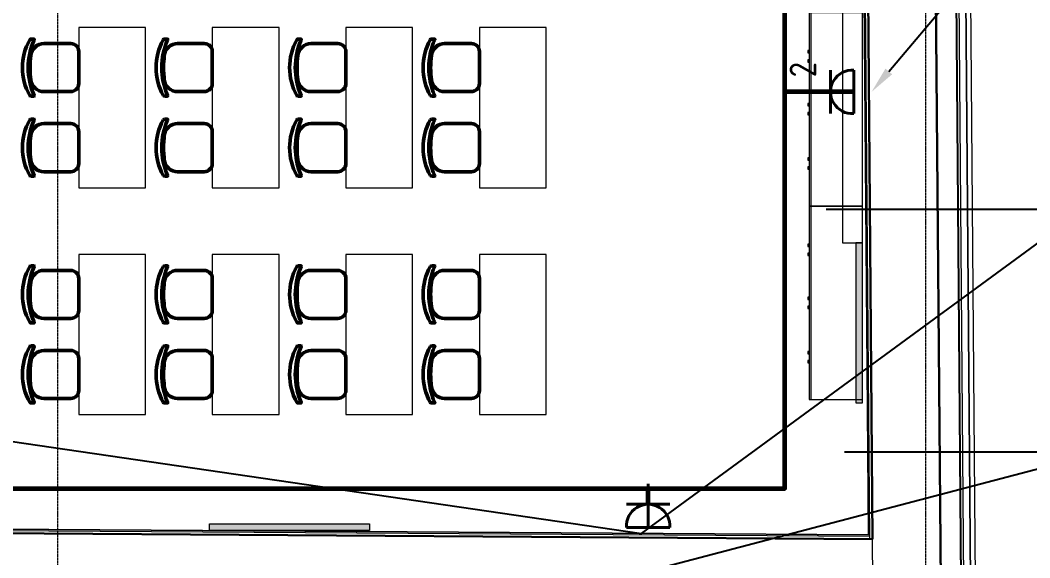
# Model space of a CAD drawing. Header units: millimetres. Extents: x -32 to 417638015, y -35 to 175284279.
# Drawn here: x 1344176 to 1351736, y 88550 to 92580 of the extents above; entities that cross this region are included whole.
import ezdxf
from ezdxf import colors
from ezdxf.entities.mleader import LeaderData, LeaderLine
from ezdxf.math import Vec2, Vec3

# ---------------------------------------------------------------- set-up
doc = ezdxf.new("R2010")
doc.units = ezdxf.units.MM
doc.linetypes.add('ADSK_Линия сетки', pattern=[25, 20, -2.5, 0, -2.5])
for name, color, linetype, lineweight in [('_ЭМ_гофра', 5, 'Continuous', 60), ('Оси', 253, 'Continuous', 9), ('Стены наружные', 7, 'Continuous', 18), ('Стены несущие', 7, 'Continuous', 30), ('Стены отделка', 7, 'Continuous', 30), ('Стены штриховка', 7, 'Continuous', 9), ('ТХ', 5, 'Continuous', 0), ('ТХ_Задание ЭОМ_СС', 6, 'Continuous', 0), ('ШТРИХОВКА', 252, 'Continuous', 15), ('ЭМ', 5, 'Continuous', 40), ('ЭОМ_Кабель Быт. розеток', 5, 'Continuous', 30)]:
    doc.layers.add(name, color=color, linetype=linetype, lineweight=lineweight)
doc.layers.add('_ЭМ_Надписи', color=7, linetype='Continuous')
doc.styles.add('ЭОМ', font='isocpeur.ttf', dxfattribs={"width": 0.85, "height": 250})

# ---------------------------------------------------------------- blocks, each defined once
blk = doc.blocks.new('_ЭМ_ТХ2_4 Этаж')
at = {"lineweight": 0}
h = blk.add_hatch(color=8, dxfattribs=at)
h.dxf.hatch_style = 1
h.paths.add_polyline_path([(61292, 39147.2), (61242, 39147.2), (61242, 37947.2), (61292, 37947.2)])
h = blk.add_hatch(color=8, dxfattribs=at)
h.dxf.hatch_style = 1
h.paths.add_polyline_path([(57601.1, 37041.7), (57601.1, 36991.7), (56401.1, 36991.7), (56401.1, 37041.7)])
at = {"color": 8, "linetype": 'Continuous'}
for p, q in [((60904, 40872.2), (60904, 39422.2)), ((60904, 39422.2), (60904, 37972.2))]:
    blk.add_line(p, q, dxfattribs=at)
at = {"color": 8, "linetype": 'ByBlock', "lineweight": -2}
for p, q in [((55063.8, 40674.6), (55085.5, 40674.6)), ((55063.8, 40674.6), (55085.5, 40674.6)), ((55362.8, 40641.1), (55162.5, 40641.1)), ((55362.8, 40641.1), (55162.5, 40641.1)), ((56063.8, 40674.6), (56085.5, 40674.6)), ((56063.8, 40674.6), (56085.5, 40674.6)), ((56362.8, 40641.1), (56162.5, 40641.1)), ((56362.8, 40641.1), (56162.5, 40641.1)), ((57063.8, 40674.6), (57085.5, 40674.6)), ((57063.8, 40674.6), (57085.5, 40674.6)), ((57362.8, 40641.1), (57162.5, 40641.1)), ((57362.8, 40641.1), (57162.5, 40641.1)), ((58063.8, 40674.6), (58085.5, 40674.6)), ((58063.8, 40674.6), (58085.5, 40674.6)), ((58362.8, 40641.1), (58162.5, 40641.1)), ((58362.8, 40641.1), (58162.5, 40641.1)), ((55422.8, 40581.2), (55422.8, 40341.1)), ((55422.8, 40581.2), (55422.8, 40341.1)), ((56422.8, 40581.2), (56422.8, 40341.1)), ((56422.8, 40581.2), (56422.8, 40341.1)), ((57422.8, 40581.2), (57422.8, 40341.1)), ((57422.8, 40581.2), (57422.8, 40341.1)), ((58422.8, 40581.2), (58422.8, 40341.1)), ((58422.8, 40581.2), (58422.8, 40341.1)), ((55063.8, 40247.6), (55085.5, 40247.6)), ((55063.8, 40247.6), (55085.5, 40247.6)), ((55362.8, 40281.1), (55162.5, 40281.1)), ((55362.8, 40281.1), (55162.5, 40281.1)), ((56063.8, 40247.6), (56085.5, 40247.6)), ((56063.8, 40247.6), (56085.5, 40247.6)), ((56362.8, 40281.1), (56162.5, 40281.1)), ((56362.8, 40281.1), (56162.5, 40281.1)), ((57063.8, 40247.6), (57085.5, 40247.6)), ((57063.8, 40247.6), (57085.5, 40247.6)), ((57362.8, 40281.1), (57162.5, 40281.1)), ((57362.8, 40281.1), (57162.5, 40281.1)), ((58063.8, 40247.6), (58085.5, 40247.6)), ((58063.8, 40247.6), (58085.5, 40247.6)), ((58362.8, 40281.1), (58162.5, 40281.1)), ((58362.8, 40281.1), (58162.5, 40281.1)), ((55063.8, 40074.6), (55085.5, 40074.6)), ((55063.8, 40074.6), (55085.5, 40074.6)), ((56063.8, 40074.6), (56085.5, 40074.6)), ((56063.8, 40074.6), (56085.5, 40074.6)), ((57063.8, 40074.6), (57085.5, 40074.6)), ((57063.8, 40074.6), (57085.5, 40074.6)), ((58063.8, 40074.6), (58085.5, 40074.6)), ((58063.8, 40074.6), (58085.5, 40074.6)), ((55362.8, 40041.1), (55162.5, 40041.1)), ((55362.8, 40041.1), (55162.5, 40041.1)), ((56362.8, 40041.1), (56162.5, 40041.1)), ((56362.8, 40041.1), (56162.5, 40041.1)), ((57362.8, 40041.1), (57162.5, 40041.1)), ((57362.8, 40041.1), (57162.5, 40041.1)), ((58362.8, 40041.1), (58162.5, 40041.1)), ((58362.8, 40041.1), (58162.5, 40041.1)), ((55422.8, 39981.2), (55422.8, 39741.1)), ((55422.8, 39981.2), (55422.8, 39741.1)), ((56422.8, 39981.2), (56422.8, 39741.1)), ((56422.8, 39981.2), (56422.8, 39741.1)), ((57422.8, 39981.2), (57422.8, 39741.1)), ((57422.8, 39981.2), (57422.8, 39741.1)), ((58422.8, 39981.2), (58422.8, 39741.1)), ((58422.8, 39981.2), (58422.8, 39741.1)), ((55063.8, 39647.6), (55085.5, 39647.6)), ((55063.8, 39647.6), (55085.5, 39647.6)), ((55362.8, 39681.1), (55162.5, 39681.1)), ((55362.8, 39681.1), (55162.5, 39681.1)), ((56063.8, 39647.6), (56085.5, 39647.6)), ((56063.8, 39647.6), (56085.5, 39647.6)), ((56362.8, 39681.1), (56162.5, 39681.1)), ((56362.8, 39681.1), (56162.5, 39681.1)), ((57063.8, 39647.6), (57085.5, 39647.6)), ((57063.8, 39647.6), (57085.5, 39647.6)), ((57362.8, 39681.1), (57162.5, 39681.1)), ((57362.8, 39681.1), (57162.5, 39681.1)), ((58063.8, 39647.6), (58085.5, 39647.6)), ((58063.8, 39647.6), (58085.5, 39647.6)), ((58362.8, 39681.1), (58162.5, 39681.1)), ((58362.8, 39681.1), (58162.5, 39681.1)), ((55063.8, 38974.6), (55085.5, 38974.6)), ((55063.8, 38974.6), (55085.5, 38974.6)), ((55362.8, 38941.1), (55162.5, 38941.1)), ((55362.8, 38941.1), (55162.5, 38941.1)), ((56063.8, 38974.6), (56085.5, 38974.6)), ((56063.8, 38974.6), (56085.5, 38974.6)), ((56362.8, 38941.1), (56162.5, 38941.1)), ((56362.8, 38941.1), (56162.5, 38941.1)), ((57063.8, 38974.6), (57085.5, 38974.6)), ((57063.8, 38974.6), (57085.5, 38974.6)), ((57362.8, 38941.1), (57162.5, 38941.1)), ((57362.8, 38941.1), (57162.5, 38941.1)), ((58063.8, 38974.6), (58085.5, 38974.6)), ((58063.8, 38974.6), (58085.5, 38974.6)), ((58362.8, 38941.1), (58162.5, 38941.1)), ((58362.8, 38941.1), (58162.5, 38941.1)), ((55422.8, 38881.2), (55422.8, 38641.1)), ((55422.8, 38881.2), (55422.8, 38641.1)), ((56422.8, 38881.2), (56422.8, 38641.1)), ((56422.8, 38881.2), (56422.8, 38641.1)), ((57422.8, 38881.2), (57422.8, 38641.1)), ((57422.8, 38881.2), (57422.8, 38641.1)), ((58422.8, 38881.2), (58422.8, 38641.1)), ((58422.8, 38881.2), (58422.8, 38641.1)), ((55362.8, 38581.1), (55162.5, 38581.1)), ((55362.8, 38581.1), (55162.5, 38581.1)), ((56362.8, 38581.1), (56162.5, 38581.1)), ((56362.8, 38581.1), (56162.5, 38581.1)), ((57362.8, 38581.1), (57162.5, 38581.1)), ((57362.8, 38581.1), (57162.5, 38581.1)), ((58362.8, 38581.1), (58162.5, 38581.1)), ((58362.8, 38581.1), (58162.5, 38581.1)), ((55063.8, 38547.6), (55085.5, 38547.6)), ((55063.8, 38547.6), (55085.5, 38547.6)), ((56063.8, 38547.6), (56085.5, 38547.6)), ((56063.8, 38547.6), (56085.5, 38547.6)), ((57063.8, 38547.6), (57085.5, 38547.6)), ((57063.8, 38547.6), (57085.5, 38547.6)), ((58063.8, 38547.6), (58085.5, 38547.6)), ((58063.8, 38547.6), (58085.5, 38547.6)), ((55063.8, 38374.6), (55085.5, 38374.6)), ((55063.8, 38374.6), (55085.5, 38374.6)), ((55362.8, 38341.1), (55162.5, 38341.1)), ((55362.8, 38341.1), (55162.5, 38341.1)), ((56063.8, 38374.6), (56085.5, 38374.6)), ((56063.8, 38374.6), (56085.5, 38374.6)), ((56362.8, 38341.1), (56162.5, 38341.1)), ((56362.8, 38341.1), (56162.5, 38341.1)), ((57063.8, 38374.6), (57085.5, 38374.6)), ((57063.8, 38374.6), (57085.5, 38374.6)), ((57362.8, 38341.1), (57162.5, 38341.1)), ((57362.8, 38341.1), (57162.5, 38341.1)), ((58063.8, 38374.6), (58085.5, 38374.6)), ((58063.8, 38374.6), (58085.5, 38374.6)), ((58362.8, 38341.1), (58162.5, 38341.1)), ((58362.8, 38341.1), (58162.5, 38341.1)), ((55422.8, 38281.2), (55422.8, 38041.1)), ((55422.8, 38281.2), (55422.8, 38041.1)), ((56422.8, 38281.2), (56422.8, 38041.1)), ((56422.8, 38281.2), (56422.8, 38041.1)), ((57422.8, 38281.2), (57422.8, 38041.1)), ((57422.8, 38281.2), (57422.8, 38041.1)), ((58422.8, 38281.2), (58422.8, 38041.1)), ((58422.8, 38281.2), (58422.8, 38041.1)), ((55362.8, 37981.1), (55162.5, 37981.1)), ((55362.8, 37981.1), (55162.5, 37981.1)), ((56362.8, 37981.1), (56162.5, 37981.1)), ((56362.8, 37981.1), (56162.5, 37981.1)), ((57362.8, 37981.1), (57162.5, 37981.1)), ((57362.8, 37981.1), (57162.5, 37981.1)), ((58362.8, 37981.1), (58162.5, 37981.1)), ((58362.8, 37981.1), (58162.5, 37981.1)), ((55063.8, 37947.6), (55085.5, 37947.6)), ((55063.8, 37947.6), (55085.5, 37947.6)), ((56063.8, 37947.6), (56085.5, 37947.6)), ((56063.8, 37947.6), (56085.5, 37947.6)), ((57063.8, 37947.6), (57085.5, 37947.6)), ((57063.8, 37947.6), (57085.5, 37947.6)), ((58063.8, 37947.6), (58085.5, 37947.6)), ((58063.8, 37947.6), (58085.5, 37947.6))]:
    blk.add_line(p, q, dxfattribs=at)
at = {"color": 8, "linetype": 'Continuous', "lineweight": 5}
blk.add_lwpolyline([(61142, 41147.2), (61142, 39147.2), (61292, 39147.2), (61292, 41147.2)], close=True, dxfattribs=at)
at = {"color": 8, "linetype": 'Continuous'}
for points in [[(61292, 40872.2), (60892, 40872.2), (60892, 39422.2), (61292, 39422.2)], [(60892, 40570.8), (60892, 40588.2), (60881.7, 40588.2), (60881.7, 40570.8)], [(60892, 40503.1), (60892, 40520.5), (60881.7, 40520.5), (60881.7, 40503.1)], [(60892, 40173.9), (60892, 40191.3), (60881.7, 40191.3), (60881.7, 40173.9)], [(60892, 40106.3), (60892, 40123.6), (60881.7, 40123.6), (60881.7, 40106.3)], [(60892, 39766.9), (60892, 39784.3), (60881.7, 39784.3), (60881.7, 39766.9)], [(60892, 39699.2), (60892, 39716.6), (60881.7, 39716.6), (60881.7, 39699.2)], [(61292, 39422.2), (60892, 39422.2), (60892, 37972.2), (61292, 37972.2)], [(60892, 39120.8), (60892, 39138.2), (60881.7, 39138.2), (60881.7, 39120.8)], [(60892, 39053.1), (60892, 39070.5), (60881.7, 39070.5), (60881.7, 39053.1)], [(60892, 38723.9), (60892, 38741.3), (60881.7, 38741.3), (60881.7, 38723.9)], [(60892, 38656.3), (60892, 38673.6), (60881.7, 38673.6), (60881.7, 38656.3)], [(60892, 38316.9), (60892, 38334.3), (60881.7, 38334.3), (60881.7, 38316.9)], [(60892, 38249.2), (60892, 38266.6), (60881.7, 38266.6), (60881.7, 38249.2)]]:
    blk.add_lwpolyline(points, close=True, dxfattribs=at)
at = {"color": 8, "lineweight": 0}
for points in [[(61292, 39147.2), (61242, 39147.2), (61242, 37947.2), (61292, 37947.2), (61292, 39147.2)], [(57601.1, 37041.7), (57601.1, 36991.7), (56401.1, 36991.7), (56401.1, 37041.7), (57601.1, 37041.7)]]:
    blk.add_lwpolyline(points, dxfattribs=at)
at = {"color": 8, "linetype": 'ByBlock', "lineweight": -2}
for centre, radius, start, end in [((55431.8, 40461.1), 430.5, 150.99166, 209.00834), ((55431.8, 40461.1), 430.5, 150.99166, 209.00834), ((55565.1, 40461.1), 520.8, 156.31951, 203.68049), ((55565.1, 40461.1), 520.8, 156.31951, 203.68049), ((55063.8, 40664.6), 10, 90, 148.06825), ((55063.8, 40664.6), 10, 90, 148.06825), ((55162.5, 40541.1), 100, 90, 174.25844), ((55162.5, 40541.1), 100, 90, 174.25844), ((55085.5, 40671.6), 3, 333.89783, 90), ((55085.5, 40671.6), 3, 333.89783, 90), ((55362.8, 40581.1), 60, 0, 90), ((55362.8, 40581.1), 60, 0, 90), ((56431.8, 40461.1), 430.5, 150.99166, 209.00834), ((56431.8, 40461.1), 430.5, 150.99166, 209.00834), ((56565.1, 40461.1), 520.8, 156.31951, 203.68049), ((56565.1, 40461.1), 520.8, 156.31951, 203.68049), ((56063.8, 40664.6), 10, 90, 148.06825), ((56063.8, 40664.6), 10, 90, 148.06825), ((56162.5, 40541.1), 100, 90, 174.25844), ((56162.5, 40541.1), 100, 90, 174.25844), ((56085.5, 40671.6), 3, 333.89783, 90), ((56085.5, 40671.6), 3, 333.89783, 90), ((56362.8, 40581.1), 60, 0, 90), ((56362.8, 40581.1), 60, 0, 90), ((57431.8, 40461.1), 430.5, 150.99166, 209.00834), ((57431.8, 40461.1), 430.5, 150.99166, 209.00834), ((57565.1, 40461.1), 520.8, 156.31951, 203.68049), ((57565.1, 40461.1), 520.8, 156.31951, 203.68049), ((57063.8, 40664.6), 10, 90, 148.06825), ((57063.8, 40664.6), 10, 90, 148.06825), ((57162.5, 40541.1), 100, 90, 174.25844), ((57162.5, 40541.1), 100, 90, 174.25844), ((57085.5, 40671.6), 3, 333.89783, 90), ((57085.5, 40671.6), 3, 333.89783, 90), ((57362.8, 40581.1), 60, 0, 90), ((57362.8, 40581.1), 60, 0, 90), ((58431.8, 40461.1), 430.5, 150.99166, 209.00834), ((58431.8, 40461.1), 430.5, 150.99166, 209.00834), ((58565.1, 40461.1), 520.8, 156.31951, 203.68049), ((58565.1, 40461.1), 520.8, 156.31951, 203.68049), ((58063.8, 40664.6), 10, 90, 148.06825), ((58063.8, 40664.6), 10, 90, 148.06825), ((58162.5, 40541.1), 100, 90, 174.25844), ((58162.5, 40541.1), 100, 90, 174.25844), ((58085.5, 40671.6), 3, 333.89783, 90), ((58085.5, 40671.6), 3, 333.89783, 90), ((58362.8, 40581.1), 60, 0, 90), ((58362.8, 40581.1), 60, 0, 90), ((55858.3, 40461.1), 800.4, 173.24698, 186.75302), ((55858.3, 40461.1), 800.4, 173.24698, 186.75302), ((56858.3, 40461.1), 800.4, 173.24698, 186.75302), ((56858.3, 40461.1), 800.4, 173.24698, 186.75302), ((57858.3, 40461.1), 800.4, 173.24698, 186.75302), ((57858.3, 40461.1), 800.4, 173.24698, 186.75302), ((58858.3, 40461.1), 800.4, 173.24698, 186.75302), ((58858.3, 40461.1), 800.4, 173.24698, 186.75302), ((55162.5, 40381.1), 100, 185.74156, 270), ((55162.5, 40381.1), 100, 185.74156, 270), ((55362.8, 40341.1), 60, 270, 0), ((55362.8, 40341.1), 60, 270, 0), ((56162.5, 40381.1), 100, 185.74156, 270), ((56162.5, 40381.1), 100, 185.74156, 270), ((56362.8, 40341.1), 60, 270, 0), ((56362.8, 40341.1), 60, 270, 0), ((57162.5, 40381.1), 100, 185.74156, 270), ((57162.5, 40381.1), 100, 185.74156, 270), ((57362.8, 40341.1), 60, 270, 0), ((57362.8, 40341.1), 60, 270, 0), ((58162.5, 40381.1), 100, 185.74156, 270), ((58162.5, 40381.1), 100, 185.74156, 270), ((58362.8, 40341.1), 60, 270, 0), ((58362.8, 40341.1), 60, 270, 0), ((55063.8, 40257.6), 10, 211.93175, 270), ((55063.8, 40257.6), 10, 211.93175, 270), ((55085.5, 40250.6), 3, 270, 26.10217), ((55085.5, 40250.6), 3, 270, 26.10217), ((56063.8, 40257.6), 10, 211.93175, 270), ((56063.8, 40257.6), 10, 211.93175, 270), ((56085.5, 40250.6), 3, 270, 26.10217), ((56085.5, 40250.6), 3, 270, 26.10217), ((57063.8, 40257.6), 10, 211.93175, 270), ((57063.8, 40257.6), 10, 211.93175, 270), ((57085.5, 40250.6), 3, 270, 26.10217), ((57085.5, 40250.6), 3, 270, 26.10217), ((58063.8, 40257.6), 10, 211.93175, 270), ((58063.8, 40257.6), 10, 211.93175, 270), ((58085.5, 40250.6), 3, 270, 26.10217), ((58085.5, 40250.6), 3, 270, 26.10217), ((55063.8, 40064.6), 10, 90, 148.06825), ((55063.8, 40064.6), 10, 90, 148.06825), ((55085.5, 40071.6), 3, 333.89783, 90), ((55085.5, 40071.6), 3, 333.89783, 90), ((56063.8, 40064.6), 10, 90, 148.06825), ((56063.8, 40064.6), 10, 90, 148.06825), ((56085.5, 40071.6), 3, 333.89783, 90), ((56085.5, 40071.6), 3, 333.89783, 90), ((57063.8, 40064.6), 10, 90, 148.06825), ((57063.8, 40064.6), 10, 90, 148.06825), ((57085.5, 40071.6), 3, 333.89783, 90), ((57085.5, 40071.6), 3, 333.89783, 90), ((58063.8, 40064.6), 10, 90, 148.06825), ((58063.8, 40064.6), 10, 90, 148.06825), ((58085.5, 40071.6), 3, 333.89783, 90), ((58085.5, 40071.6), 3, 333.89783, 90), ((55431.8, 39861.1), 430.5, 150.99166, 209.00834), ((55431.8, 39861.1), 430.5, 150.99166, 209.00834), ((55565.1, 39861.1), 520.8, 156.31951, 203.68049), ((55565.1, 39861.1), 520.8, 156.31951, 203.68049), ((55162.5, 39941.1), 100, 90, 174.25844), ((55162.5, 39941.1), 100, 90, 174.25844), ((55362.8, 39981.1), 60, 0, 90), ((55362.8, 39981.1), 60, 0, 90), ((56431.8, 39861.1), 430.5, 150.99166, 209.00834), ((56431.8, 39861.1), 430.5, 150.99166, 209.00834), ((56565.1, 39861.1), 520.8, 156.31951, 203.68049), ((56565.1, 39861.1), 520.8, 156.31951, 203.68049), ((56162.5, 39941.1), 100, 90, 174.25844), ((56162.5, 39941.1), 100, 90, 174.25844), ((56362.8, 39981.1), 60, 0, 90), ((56362.8, 39981.1), 60, 0, 90), ((57431.8, 39861.1), 430.5, 150.99166, 209.00834), ((57431.8, 39861.1), 430.5, 150.99166, 209.00834), ((57565.1, 39861.1), 520.8, 156.31951, 203.68049), ((57565.1, 39861.1), 520.8, 156.31951, 203.68049), ((57162.5, 39941.1), 100, 90, 174.25844), ((57162.5, 39941.1), 100, 90, 174.25844), ((57362.8, 39981.1), 60, 0, 90), ((57362.8, 39981.1), 60, 0, 90), ((58431.8, 39861.1), 430.5, 150.99166, 209.00834), ((58431.8, 39861.1), 430.5, 150.99166, 209.00834), ((58565.1, 39861.1), 520.8, 156.31951, 203.68049), ((58565.1, 39861.1), 520.8, 156.31951, 203.68049), ((58162.5, 39941.1), 100, 90, 174.25844), ((58162.5, 39941.1), 100, 90, 174.25844), ((58362.8, 39981.1), 60, 0, 90), ((58362.8, 39981.1), 60, 0, 90), ((55858.3, 39861.1), 800.4, 173.24698, 186.75302), ((55858.3, 39861.1), 800.4, 173.24698, 186.75302), ((56858.3, 39861.1), 800.4, 173.24698, 186.75302), ((56858.3, 39861.1), 800.4, 173.24698, 186.75302), ((57858.3, 39861.1), 800.4, 173.24698, 186.75302), ((57858.3, 39861.1), 800.4, 173.24698, 186.75302), ((58858.3, 39861.1), 800.4, 173.24698, 186.75302), ((58858.3, 39861.1), 800.4, 173.24698, 186.75302), ((55162.5, 39781.1), 100, 185.74156, 270), ((55162.5, 39781.1), 100, 185.74156, 270), ((56162.5, 39781.1), 100, 185.74156, 270), ((56162.5, 39781.1), 100, 185.74156, 270), ((57162.5, 39781.1), 100, 185.74156, 270), ((57162.5, 39781.1), 100, 185.74156, 270), ((58162.5, 39781.1), 100, 185.74156, 270), ((58162.5, 39781.1), 100, 185.74156, 270), ((55362.8, 39741.1), 60, 270, 0), ((55362.8, 39741.1), 60, 270, 0), ((56362.8, 39741.1), 60, 270, 0), ((56362.8, 39741.1), 60, 270, 0), ((57362.8, 39741.1), 60, 270, 0), ((57362.8, 39741.1), 60, 270, 0), ((58362.8, 39741.1), 60, 270, 0), ((58362.8, 39741.1), 60, 270, 0), ((55063.8, 39657.6), 10, 211.93175, 270), ((55063.8, 39657.6), 10, 211.93175, 270), ((55085.5, 39650.6), 3, 270, 26.10217), ((55085.5, 39650.6), 3, 270, 26.10217), ((56063.8, 39657.6), 10, 211.93175, 270), ((56063.8, 39657.6), 10, 211.93175, 270), ((56085.5, 39650.6), 3, 270, 26.10217), ((56085.5, 39650.6), 3, 270, 26.10217), ((57063.8, 39657.6), 10, 211.93175, 270), ((57063.8, 39657.6), 10, 211.93175, 270), ((57085.5, 39650.6), 3, 270, 26.10217), ((57085.5, 39650.6), 3, 270, 26.10217), ((58063.8, 39657.6), 10, 211.93175, 270), ((58063.8, 39657.6), 10, 211.93175, 270), ((58085.5, 39650.6), 3, 270, 26.10217), ((58085.5, 39650.6), 3, 270, 26.10217), ((55431.8, 38761.1), 430.5, 150.99166, 209.00834), ((55431.8, 38761.1), 430.5, 150.99166, 209.00834), ((55565.1, 38761.1), 520.8, 156.31951, 203.68049), ((55565.1, 38761.1), 520.8, 156.31951, 203.68049), ((55063.8, 38964.6), 10, 90, 148.06825), ((55063.8, 38964.6), 10, 90, 148.06825), ((55162.5, 38841.1), 100, 90, 174.25844), ((55162.5, 38841.1), 100, 90, 174.25844), ((55085.5, 38971.6), 3, 333.89783, 90), ((55085.5, 38971.6), 3, 333.89783, 90), ((55362.8, 38881.1), 60, 0, 90), ((55362.8, 38881.1), 60, 0, 90), ((56431.8, 38761.1), 430.5, 150.99166, 209.00834), ((56431.8, 38761.1), 430.5, 150.99166, 209.00834), ((56565.1, 38761.1), 520.8, 156.31951, 203.68049), ((56565.1, 38761.1), 520.8, 156.31951, 203.68049), ((56063.8, 38964.6), 10, 90, 148.06825), ((56063.8, 38964.6), 10, 90, 148.06825), ((56162.5, 38841.1), 100, 90, 174.25844), ((56162.5, 38841.1), 100, 90, 174.25844), ((56085.5, 38971.6), 3, 333.89783, 90), ((56085.5, 38971.6), 3, 333.89783, 90), ((56362.8, 38881.1), 60, 0, 90), ((56362.8, 38881.1), 60, 0, 90), ((57431.8, 38761.1), 430.5, 150.99166, 209.00834), ((57431.8, 38761.1), 430.5, 150.99166, 209.00834), ((57565.1, 38761.1), 520.8, 156.31951, 203.68049), ((57565.1, 38761.1), 520.8, 156.31951, 203.68049), ((57063.8, 38964.6), 10, 90, 148.06825), ((57063.8, 38964.6), 10, 90, 148.06825), ((57162.5, 38841.1), 100, 90, 174.25844), ((57162.5, 38841.1), 100, 90, 174.25844), ((57085.5, 38971.6), 3, 333.89783, 90), ((57085.5, 38971.6), 3, 333.89783, 90), ((57362.8, 38881.1), 60, 0, 90), ((57362.8, 38881.1), 60, 0, 90), ((58431.8, 38761.1), 430.5, 150.99166, 209.00834), ((58431.8, 38761.1), 430.5, 150.99166, 209.00834), ((58565.1, 38761.1), 520.8, 156.31951, 203.68049), ((58565.1, 38761.1), 520.8, 156.31951, 203.68049), ((58063.8, 38964.6), 10, 90, 148.06825), ((58063.8, 38964.6), 10, 90, 148.06825), ((58162.5, 38841.1), 100, 90, 174.25844), ((58162.5, 38841.1), 100, 90, 174.25844), ((58085.5, 38971.6), 3, 333.89783, 90), ((58085.5, 38971.6), 3, 333.89783, 90), ((58362.8, 38881.1), 60, 0, 90), ((58362.8, 38881.1), 60, 0, 90), ((55858.3, 38761.1), 800.4, 173.24698, 186.75302), ((55858.3, 38761.1), 800.4, 173.24698, 186.75302), ((56858.3, 38761.1), 800.4, 173.24698, 186.75302), ((56858.3, 38761.1), 800.4, 173.24698, 186.75302), ((57858.3, 38761.1), 800.4, 173.24698, 186.75302), ((57858.3, 38761.1), 800.4, 173.24698, 186.75302), ((58858.3, 38761.1), 800.4, 173.24698, 186.75302), ((58858.3, 38761.1), 800.4, 173.24698, 186.75302), ((55162.5, 38681.1), 100, 185.74156, 270), ((55162.5, 38681.1), 100, 185.74156, 270), ((55362.8, 38641.1), 60, 270, 0), ((55362.8, 38641.1), 60, 270, 0), ((56162.5, 38681.1), 100, 185.74156, 270), ((56162.5, 38681.1), 100, 185.74156, 270), ((56362.8, 38641.1), 60, 270, 0), ((56362.8, 38641.1), 60, 270, 0), ((57162.5, 38681.1), 100, 185.74156, 270), ((57162.5, 38681.1), 100, 185.74156, 270), ((57362.8, 38641.1), 60, 270, 0), ((57362.8, 38641.1), 60, 270, 0), ((58162.5, 38681.1), 100, 185.74156, 270), ((58162.5, 38681.1), 100, 185.74156, 270), ((58362.8, 38641.1), 60, 270, 0), ((58362.8, 38641.1), 60, 270, 0), ((55063.8, 38557.6), 10, 211.93175, 270), ((55063.8, 38557.6), 10, 211.93175, 270), ((55085.5, 38550.6), 3, 270, 26.10217), ((55085.5, 38550.6), 3, 270, 26.10217), ((56063.8, 38557.6), 10, 211.93175, 270), ((56063.8, 38557.6), 10, 211.93175, 270), ((56085.5, 38550.6), 3, 270, 26.10217), ((56085.5, 38550.6), 3, 270, 26.10217), ((57063.8, 38557.6), 10, 211.93175, 270), ((57063.8, 38557.6), 10, 211.93175, 270), ((57085.5, 38550.6), 3, 270, 26.10217), ((57085.5, 38550.6), 3, 270, 26.10217), ((58063.8, 38557.6), 10, 211.93175, 270), ((58063.8, 38557.6), 10, 211.93175, 270), ((58085.5, 38550.6), 3, 270, 26.10217), ((58085.5, 38550.6), 3, 270, 26.10217), ((55431.8, 38161.1), 430.5, 150.99166, 209.00834), ((55431.8, 38161.1), 430.5, 150.99166, 209.00834), ((55565.1, 38161.1), 520.8, 156.31951, 203.68049), ((55565.1, 38161.1), 520.8, 156.31951, 203.68049), ((55063.8, 38364.6), 10, 90, 148.06825), ((55063.8, 38364.6), 10, 90, 148.06825), ((55162.5, 38241.1), 100, 90, 174.25844), ((55162.5, 38241.1), 100, 90, 174.25844), ((55085.5, 38371.6), 3, 333.89783, 90), ((55085.5, 38371.6), 3, 333.89783, 90), ((55362.8, 38281.1), 60, 0, 90), ((55362.8, 38281.1), 60, 0, 90), ((56431.8, 38161.1), 430.5, 150.99166, 209.00834), ((56431.8, 38161.1), 430.5, 150.99166, 209.00834), ((56565.1, 38161.1), 520.8, 156.31951, 203.68049), ((56565.1, 38161.1), 520.8, 156.31951, 203.68049), ((56063.8, 38364.6), 10, 90, 148.06825), ((56063.8, 38364.6), 10, 90, 148.06825), ((56162.5, 38241.1), 100, 90, 174.25844), ((56162.5, 38241.1), 100, 90, 174.25844), ((56085.5, 38371.6), 3, 333.89783, 90), ((56085.5, 38371.6), 3, 333.89783, 90), ((56362.8, 38281.1), 60, 0, 90), ((56362.8, 38281.1), 60, 0, 90), ((57431.8, 38161.1), 430.5, 150.99166, 209.00834), ((57431.8, 38161.1), 430.5, 150.99166, 209.00834), ((57565.1, 38161.1), 520.8, 156.31951, 203.68049), ((57565.1, 38161.1), 520.8, 156.31951, 203.68049), ((57063.8, 38364.6), 10, 90, 148.06825), ((57063.8, 38364.6), 10, 90, 148.06825), ((57162.5, 38241.1), 100, 90, 174.25844), ((57162.5, 38241.1), 100, 90, 174.25844), ((57085.5, 38371.6), 3, 333.89783, 90), ((57085.5, 38371.6), 3, 333.89783, 90), ((57362.8, 38281.1), 60, 0, 90), ((57362.8, 38281.1), 60, 0, 90), ((58431.8, 38161.1), 430.5, 150.99166, 209.00834), ((58431.8, 38161.1), 430.5, 150.99166, 209.00834), ((58565.1, 38161.1), 520.8, 156.31951, 203.68049), ((58565.1, 38161.1), 520.8, 156.31951, 203.68049), ((58063.8, 38364.6), 10, 90, 148.06825), ((58063.8, 38364.6), 10, 90, 148.06825), ((58162.5, 38241.1), 100, 90, 174.25844), ((58162.5, 38241.1), 100, 90, 174.25844), ((58085.5, 38371.6), 3, 333.89783, 90), ((58085.5, 38371.6), 3, 333.89783, 90), ((58362.8, 38281.1), 60, 0, 90), ((58362.8, 38281.1), 60, 0, 90), ((55858.3, 38161.1), 800.4, 173.24698, 186.75302), ((55858.3, 38161.1), 800.4, 173.24698, 186.75302), ((56858.3, 38161.1), 800.4, 173.24698, 186.75302), ((56858.3, 38161.1), 800.4, 173.24698, 186.75302), ((57858.3, 38161.1), 800.4, 173.24698, 186.75302), ((57858.3, 38161.1), 800.4, 173.24698, 186.75302), ((58858.3, 38161.1), 800.4, 173.24698, 186.75302), ((58858.3, 38161.1), 800.4, 173.24698, 186.75302), ((55162.5, 38081.1), 100, 185.74156, 270), ((55162.5, 38081.1), 100, 185.74156, 270), ((55362.8, 38041.1), 60, 270, 0), ((55362.8, 38041.1), 60, 270, 0), ((56162.5, 38081.1), 100, 185.74156, 270), ((56162.5, 38081.1), 100, 185.74156, 270), ((56362.8, 38041.1), 60, 270, 0), ((56362.8, 38041.1), 60, 270, 0), ((57162.5, 38081.1), 100, 185.74156, 270), ((57162.5, 38081.1), 100, 185.74156, 270), ((57362.8, 38041.1), 60, 270, 0), ((57362.8, 38041.1), 60, 270, 0), ((58162.5, 38081.1), 100, 185.74156, 270), ((58162.5, 38081.1), 100, 185.74156, 270), ((58362.8, 38041.1), 60, 270, 0), ((58362.8, 38041.1), 60, 270, 0), ((55063.8, 37957.6), 10, 211.93175, 270), ((55063.8, 37957.6), 10, 211.93175, 270), ((55085.5, 37950.6), 3, 270, 26.10217), ((55085.5, 37950.6), 3, 270, 26.10217), ((56063.8, 37957.6), 10, 211.93175, 270), ((56063.8, 37957.6), 10, 211.93175, 270), ((56085.5, 37950.6), 3, 270, 26.10217), ((56085.5, 37950.6), 3, 270, 26.10217), ((57063.8, 37957.6), 10, 211.93175, 270), ((57063.8, 37957.6), 10, 211.93175, 270), ((57085.5, 37950.6), 3, 270, 26.10217), ((57085.5, 37950.6), 3, 270, 26.10217), ((58063.8, 37957.6), 10, 211.93175, 270), ((58063.8, 37957.6), 10, 211.93175, 270), ((58085.5, 37950.6), 3, 270, 26.10217), ((58085.5, 37950.6), 3, 270, 26.10217)]:
    blk.add_arc(centre, radius, start, end, dxfattribs=at)
at = {"layer": 'ТХ', "color": 8}
for p, q in [((55922.8, 40761.2), (55422.8, 40761.2)), ((55422.8, 40761.2), (55422.8, 39561.2)), ((55922.8, 39561.2), (55922.8, 40761.2)), ((56922.8, 40761.2), (56422.8, 40761.2)), ((56422.8, 40761.2), (56422.8, 39561.2)), ((56922.8, 39561.2), (56922.8, 40761.2)), ((57922.8, 40761.2), (57422.8, 40761.2)), ((57422.8, 40761.2), (57422.8, 39561.2)), ((57922.8, 39561.2), (57922.8, 40761.2)), ((58922.8, 40761.2), (58422.8, 40761.2)), ((58422.8, 40761.2), (58422.8, 39561.2)), ((58922.8, 39561.2), (58922.8, 40761.2)), ((55422.8, 39561.2), (55922.8, 39561.2)), ((56422.8, 39561.2), (56922.8, 39561.2)), ((57422.8, 39561.2), (57922.8, 39561.2)), ((58422.8, 39561.2), (58922.8, 39561.2)), ((55922.8, 39061.2), (55422.8, 39061.2)), ((55422.8, 39061.2), (55422.8, 37861.2)), ((55922.8, 37861.2), (55922.8, 39061.2)), ((56922.8, 39061.2), (56422.8, 39061.2)), ((56422.8, 39061.2), (56422.8, 37861.2)), ((56922.8, 37861.2), (56922.8, 39061.2)), ((57922.8, 39061.2), (57422.8, 39061.2)), ((57422.8, 39061.2), (57422.8, 37861.2)), ((57922.8, 37861.2), (57922.8, 39061.2)), ((58922.8, 39061.2), (58422.8, 39061.2)), ((58422.8, 39061.2), (58422.8, 37861.2)), ((58922.8, 37861.2), (58922.8, 39061.2)), ((55422.8, 37861.2), (55922.8, 37861.2)), ((56422.8, 37861.2), (56922.8, 37861.2)), ((57422.8, 37861.2), (57922.8, 37861.2)), ((58422.8, 37861.2), (58922.8, 37861.2))]:
    blk.add_line(p, q, dxfattribs=at)
blk = doc.blocks.new('План 4 этажа')
at = {"layer": 'Оси', "color": 8, "linetype": 'ADSK_Линия сетки'}
for p, q in [((49356.505, -3353.101), (49356.505, 43685.833)), ((55856.505, -3353.101), (55856.505, 43685.833))]:
    blk.add_line(p, q, dxfattribs=at)
at = {"layer": 'Стены наружные', "color": 8}
for p, q in [((56133.84, 43962.707), (56220.973, 33189.173)), ((56221.333, 33189.178), (56134.381, 43962.707)), ((56169.1, 43997.707), (56256.331, 33189.586))]:
    blk.add_line(p, q, dxfattribs=at)
at = {"layer": 'Стены несущие', "color": 8}
for p, q in [((55409.72, 43232.707), (55458.789, 37165.596)), ((55917.162, 43232.707), (55973.858, 36222.623)), ((55458.789, 37165.596), (48629.584, 37210.925))]:
    blk.add_line(p, q, dxfattribs=at)
at = {"layer": 'Стены отделка', "color": 8, "lineweight": 9}
for p, q in [((56123.853, 36223.836), (56061.829, 43892.707)), ((56064.404, 43892.707), (56126.427, 36223.857)), ((56146.427, 36224.019), (56084.243, 43912.707)), ((55378.543, 43200.707), (55426.531, 37197.811)), ((55438.79, 37165.436), (55390.447, 43212.707)), ((55458.789, 37165.596), (55410.448, 43212.707)), ((55426.531, 37197.811), (48629.797, 37242.924)), ((55438.925, 37185.728), (55438.628, 37185.73)), ((55438.79, 37165.436), (55458.789, 37165.596)), ((55438.792, 37165.729), (55438.925, 37185.728))]:
    blk.add_line(p, q, dxfattribs=at)
at = {"layer": 'Стены штриховка', "color": 8}
for p, q in [((55380.527, 43202.707), (55428.547, 37195.797)), ((55428.547, 37195.797), (48629.784, 37240.924)), ((55438.628, 37185.73), (48649.717, 37230.792)), ((55461.863, 36785.567), (55458.789, 37165.596))]:
    blk.add_line(p, q, dxfattribs=at)
blk = doc.blocks.new('1м розетка IP20')
at = {"layer": 'ЭМ', "color": 5}
for p, q in [((-10.5, 162.7), (-10.5, -162.7)), ((163.1, 162.7), (163.1, -162.7)), ((-10.5, 0), (315.5, 0))]:
    blk.add_line(p, q, dxfattribs=at)
blk.add_arc((0, 0), 163.1, 266.31959, 93.68041, dxfattribs=at)
blk = doc.blocks.new('2м розетка IP20')
at = {"layer": 'ЭМ', "color": 5}
for p, q in [((-494124.5, -357092.4), (-494124.5, -356766.5)), ((-494287.3, -356918.9), (-493961.8, -356918.9)), ((-494287.3, -357092.4), (-493961.8, -357092.4))]:
    blk.add_line(p, q, dxfattribs=at)
blk.add_arc((-494124.5, -357082), 163.1, 356.31959, 183.68041, dxfattribs=at)
at = {"layer": 'ЭОМ_Кабель Быт. розеток', "color": 7, "insert": (-494016.1, -356612.2), "char_height": 200, "attachment_point": 1, "style": 'ЭОМ'}
blk.add_mtext_dynamic_manual_height_columns('2', width=91.256, gutter_width=1250, heights=[0], dxfattribs=at)

msp = doc.modelspace()

# ---------------------------------------------------------------- linework, layer by layer
at = {"layer": '_ЭМ_гофра', "linetype": 'ByBlock'}
for points in [[(1342055.9, 89781.5), (1342056.7, 89069.2), (1349901.5, 89069.2), (1349901.5, 93790.2), (1350484.6, 94008.3)], [(1350417.8, 92042), (1349901.5, 92042.5)], [(1348878.4, 88951.5), (1348878.4, 89069.2)]]:
    msp.add_lwpolyline(points, dxfattribs=at)

# ---------------------------------------------------------------- block references
at = {"layer": 'ТХ_Задание ЭОМ_СС', "lineweight": 50}
msp.add_blockref('_ЭМ_ТХ2_4 Этаж', (1289191.8, 51763.2), dxfattribs=at)
at = {"layer": 'ШТРИХОВКА'}
msp.add_blockref('План 4 этажа', (1295100.3, 51524.3), dxfattribs=at)
at = {"layer": 'ЭМ', "rotation": 89.99999999999999}
msp.add_blockref('1м розетка IP20', (1348878.4, 88788.4), dxfattribs=at)
at = {"layer": 'ЭОМ_Кабель Быт. розеток', "rotation": 90}
msp.add_blockref('2м розетка IP20', (993325.3, 586167), dxfattribs=at)

# ---------------------------------------------------------------- leaders
at = {"layer": '_ЭМ_Надписи', "color": 7, "ltscale": 5}
ml = msp.add_multileader_mtext('Standard', dxfattribs=at)
ml.set_content('{\\fGOST Common|b0|i0|c204|p34;\\W0.9;\\C256;4ЩРС-2\\fISOCPEUR|b0|i0|c204|p34;\\W0.85; Гр.1\\Ph=2.0м\\P\\W1;\\C0;Итер. у-во}', color=1, style='ЭОМ')
ml.set_leader_properties()
ml.build(insert=Vec2(0, 0))
ml.multileader.update_dxf_attribs({"text_left_attachment_type": 6, "text_right_attachment_type": 6, "dogleg_length": 0, "arrow_head_size": 200})
ctx = ml.context
ctx.base_point, ctx.char_height, ctx.arrow_head_size, ctx.landing_gap_size, ctx.plane_origin = Vec3(1352222.3, 94025.3), 250, 200, 0, Vec3(1346691.2, 97899.1)
ctx.left_attachment, ctx.right_attachment = 6, 6
notes = []
notes.append((ctx, [(0, (1, 1, 0), (1352222.3, 94025.3), (1, 0), 0, [(0, [(1350551.5, 92042.5)], 0, [])])]))
ctx.mtext.insert, ctx.mtext.width, ctx.mtext.defined_height, ctx.mtext.flow_direction = Vec3(1352222.3, 94350.3), 2879.263, 1412.5, 5
ml = msp.add_multileader_mtext('Standard', dxfattribs=at)
ml.set_content('{\\fGOST Common|b0|i0|c204|p34;\\W0.9;\\C256;4ЩРС-2\\fISOCPEUR|b0|i0|c204|p34;\\W0.85; Гр.1Резерв\\P\\fGOST Common|b0|i0|c0|p34;\\W0.9;h=\\fGOST Common|b0|i0|c204|p34;1\\fGOST Common|b0|i0|c0|p34;.\\fGOST Common|b0|i0|c204|p34;8м}', color=1, style='ЭОМ')
ml.set_leader_properties()
ml.build(insert=Vec2(0, 0))
ml.multileader.update_dxf_attribs({"text_left_attachment_type": 6, "text_right_attachment_type": 6, "dogleg_length": 0, "arrow_head_size": 200})
ctx = ml.context
ctx.base_point, ctx.char_height, ctx.arrow_head_size, ctx.landing_gap_size, ctx.plane_origin = Vec3(1352137.4, 91160.9), 250, 200, 0, Vec3(1328943.5, 109959.4)
ctx.left_attachment, ctx.right_attachment = 6, 6
notes.append((ctx, [(0, (1, 1, 0), (1352137.4, 91160.9), (1, 0), 0, [(2, [(1341629.6, 89784.9), (1348829.8, 88731.4), (1348829.8, 88731.4)], 0, [])])]))
ctx.mtext.insert, ctx.mtext.width, ctx.mtext.defined_height, ctx.mtext.flow_direction = Vec3(1352137.4, 91460.9), 1906.016, 545.6, 5
ml = msp.add_multileader_mtext('Standard', dxfattribs=at)
ml.set_content('{\\fGOST Common|b0|i0|c204|p34;\\W0.9;\\C256;4ЩРС-2\\fISOCPEUR|b0|i0|c204|p34;\\W0.85; Гр.2 Резерв\\P\\fGOST Common|b0|i0|c0|p34;\\W0.9;h=\\fGOST Common|b0|i0|c204|p34;1\\fGOST Common|b0|i0|c0|p34;.\\fGOST Common|b0|i0|c204|p34;8м}', color=1, style='ЭОМ')
ml.set_leader_properties()
ml.build(insert=Vec2(0, 0))
ml.multileader.update_dxf_attribs({"text_left_attachment_type": 6, "text_right_attachment_type": 6, "dogleg_length": 0, "arrow_head_size": 200})
ctx = ml.context
ctx.base_point, ctx.char_height, ctx.arrow_head_size, ctx.landing_gap_size, ctx.plane_origin = Vec3(1352273.2, 89341.4), 250, 200, 0, Vec3(1346431.5, 106471.5)
ctx.left_attachment, ctx.right_attachment = 6, 6
notes.append((ctx, [(0, (1, 1, 0), (1352273.2, 89341.4), (1, 0), 0, [(0, [(1348266.2, 88291.2)], 0, [])])]))
ctx.mtext.insert, ctx.mtext.width, ctx.mtext.defined_height, ctx.mtext.flow_direction = Vec3(1352273.2, 89641.4), 1906.016, 545.6, 5
for ctx, leaders in notes:
    for number, flags, end, landing, length, lines in leaders:
        leader = LeaderData()
        leader.index, (leader.has_last_leader_line, leader.has_dogleg_vector, leader.attachment_direction) = number, flags
        leader.last_leader_point, leader.dogleg_vector, leader.dogleg_length = Vec3(end), Vec3(landing), length
        for number, points, colour, breaks in lines:
            line = LeaderLine()
            line.index, line.vertices, line.color, line.breaks = number, Vec3.list(points), colors.encode_raw_color(colour), breaks
            leader.lines.append(line)
        ctx.leaders.append(leader)

doc.saveas('drawing.dxf')
